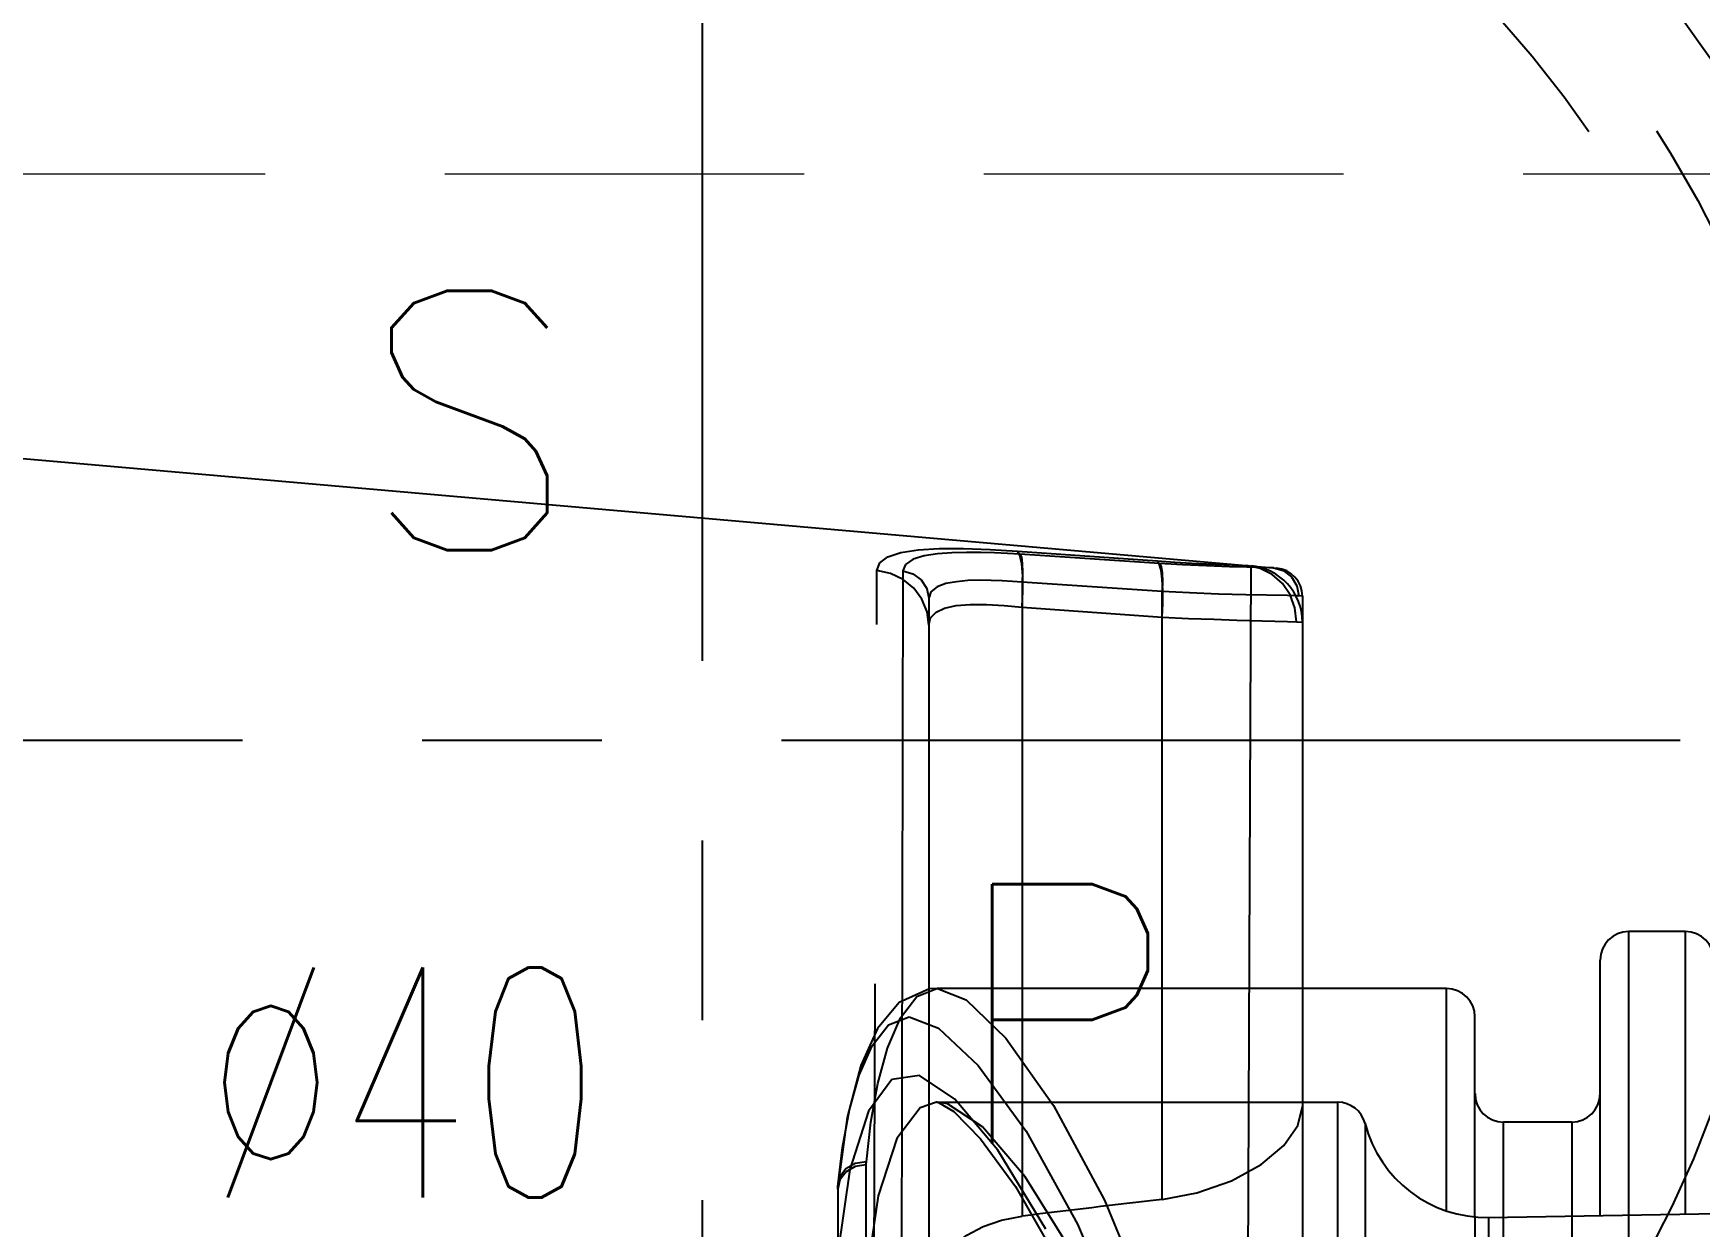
# Model space of a CAD drawing. Header units: inches. Extents: x 179987 to 181505, y -56815 to -55741.
# Drawn here: x 180733.79 to 180763.23, y -55933.8 to -55912.71 of the extents above; entities that cross this region are included whole.
import ezdxf

# ---------------------------------------------------------------- set-up
doc = ezdxf.new("R2010")
doc.units = ezdxf.units.IN
doc.header["$LTSCALE"] = 2
doc.header["$MEASUREMENT"] = 0
doc.linetypes.add('CENTER', pattern=[50.8, 31.75, -6.35, 6.35, -6.35])
doc.linetypes.add('HIDDEN', pattern=[9.525, 6.35, -3.175])
doc.layers.get('0').update_dxf_attribs({"linetype": 'CONTINUOUS'})
for name, color, linetype in [('CAV-COR', 1, 'CONTINUOUS'), ('DEFAULT_2', 8, 'HIDDEN'), ('SILDE', 6, 'CONTINUOUS'), ('SP', 3, 'CONTINUOUS')]:
    doc.layers.add(name, color=color, linetype=linetype)
doc.layers.add('dim', color=3, linetype='CONTINUOUS', lineweight=15)
doc.layers.add('WR', color=122, linetype='HIDDEN', lineweight=18)
doc.styles.get("Standard").update_dxf_attribs({"font": 'txt.shx', "width": 0.67})

# ---------------------------------------------------------------- blocks, each defined once
blk = doc.blocks.new('20151030.171830')
at = {"color": 8, "linetype": 'HIDDEN'}
blk.add_circle((0, 0), 21.5, dxfattribs=at)
at = {"layer": 'SP', "linetype": 'CENTER', "ltscale": 0.25}
for p, q in [((0, -24), (0, 24)), ((-24, 0), (24, 0))]:
    blk.add_line(p, q, dxfattribs=at)
at = {"layer": 'SP', "linetype": 'HIDDEN'}
for radius in [20, 19]:
    blk.add_circle((0, 0), radius, dxfattribs=at)
at = {"layer": 'dim', "insert": (-5.289, -6.05), "char_height": 4.0633, "attachment_point": 5}
blk.add_mtext('Ø40', dxfattribs=at)
at = {"layer": 'SP'}
for s, p in [('S', (-6.081, 3.359)), ('P', (4.334, -7.124))]:
    blk.add_text(s, height=4.582, dxfattribs=at).set_placement(p)

msp = doc.modelspace()

# ---------------------------------------------------------------- linework, layer by layer
at = {"layer": 'CAV-COR', "linetype": 'ByBlock'}
for p, q in [((180761.972, -55928.582), (180761.972, -55933.59)), ((180762.977, -55928.582), (180761.972, -55928.582)), ((180762.977, -55933.572), (180762.977, -55928.582)), ((180761.469, -55933.599), (180761.469, -55929.085)), ((180758.756, -55929.587), (180756.21, -55929.587)), ((180758.756, -55933.504), (180758.756, -55929.587)), ((180759.258, -55933.61), (180759.258, -55930.09)), ((180756.21, -55931.597), (180756.832, -55931.597)), ((180756.832, -55931.597), (180756.832, -55972.802)), ((180757.318, -55931.974), (180757.318, -55972.425)), ((180759.761, -55933.628), (180759.761, -55931.949)), ((180760.967, -55931.949), (180759.761, -55931.949)), ((180760.967, -55931.949), (180760.967, -55933.607)), ((180759.498, -55933.633), (180770.112, -55933.448)), ((180759.498, -55933.633), (180759.498, -55970.766))]:
    msp.add_line(p, q, dxfattribs=at)
for centre, radius, start, end in [((180761.972, -55929.085), 0.502, 90, 180), ((180762.977, -55929.085), 0.502, 0, 90), ((180758.756, -55930.09), 0.502, 0, 90), ((180759.761, -55931.446), 0.502, 180, 270), ((180760.967, -55931.446), 0.502, 270, 0), ((180756.832, -55932.1), 0.502, 14.454, 90), ((180759.459, -55931.422), 2.211, 194.457, 271)]:
    msp.add_arc(centre, radius, start, end, dxfattribs=at)
at = {"layer": 'DEFAULT_2', "color": 8, "linetype": 'HIDDEN'}
for p, q in [((180751.175, -55921.859), (180753.644, -55922.034)), ((180753.687, -55922.079), (180751.219, -55921.913)), ((180755.536, -55922.147), (180754.922, -55922.135)), ((180755.699, -55922.155), (180755.536, -55922.147)), ((180748.61, -55942.205), (180748.694, -55922.205)), ((180749.152, -55922.211), (180749.11, -55942.205)), ((180751.262, -55922.407), (180751.262, -55933.609)), ((180753.731, -55922.575), (180751.262, -55922.407)), ((180755.699, -55922.155), (180755.873, -55922.204)), ((180749.61, -55922.693), (180749.61, -55942.205)), ((180753.731, -55933.315), (180753.731, -55922.575)), ((180751.262, -55922.85), (180753.731, -55923.027)), ((180756.108, -55923.11), (180756.21, -55923.116)), ((180749.753, -55929.587), (180749.763, -55929.587)), ((180756.21, -55929.587), (180749.755, -55929.587)), ((180749.755, -55931.597), (180749.746, -55931.597)), ((180749.767, -55931.597), (180756.21, -55931.597)), ((180748.505, -55937.261), (180748.505, -55932.702)), ((180748.04, -55932.97), (180748.002, -55933.136)), ((180748.007, -55933.04), (180748.005, -55933.087)), ((180748.007, -55933.04), (180748.007, -55933.04)), ((180748.005, -55933.087), (180748.002, -55941.054)), ((180758.756, -55970.895), (180758.756, -55933.504)), ((180759.258, -55933.61), (180759.258, -55970.789)), ((180759.761, -55945.165), (180759.761, -55933.628)), ((180760.967, -55933.607), (180760.967, -55945.165)), ((180761.469, -55970.801), (180761.469, -55933.599)), ((180761.972, -55933.59), (180761.972, -55970.81)), ((180762.977, -55970.827), (180762.977, -55933.572))]:
    msp.add_line(p, q, dxfattribs=at)
for points in [[(180748.694, -55922.205), (180748.745, -55922.066), (180748.888, -55921.961), (180749.116, -55921.886), (180749.421, -55921.839), (180749.796, -55921.816), (180750.226, -55921.815), (180750.692, -55921.83), (180751.175, -55921.859)], [(180751.219, -55921.913), (180751.002, -55921.9), (180750.772, -55921.89), (180750.529, -55921.883), (180750.276, -55921.882), (180750.018, -55921.889), (180749.764, -55921.909), (180749.53, -55921.945), (180749.333, -55922.005), (180749.2, -55922.094), (180749.152, -55922.211)], [(180751.262, -55922.85), (180751.274, -55922.563), (180751.271, -55922.301), (180751.252, -55922.084), (180751.219, -55921.933), (180751.175, -55921.859)], [(180751.219, -55921.913), (180751.245, -55921.968), (180751.262, -55922.079), (180751.268, -55922.232), (180751.262, -55922.407)], [(180753.731, -55923.027), (180753.743, -55922.784), (180753.744, -55922.555), (180753.733, -55922.355), (180753.712, -55922.195), (180753.682, -55922.086), (180753.644, -55922.034)], [(180753.644, -55922.034), (180753.956, -55922.055), (180754.252, -55922.071), (180754.523, -55922.084), (180754.963, -55922.1)], [(180753.687, -55922.079), (180753.714, -55922.132), (180753.731, -55922.243), (180753.737, -55922.397), (180753.731, -55922.575)], [(180754.922, -55922.135), (180754.516, -55922.123), (180754.092, -55922.104), (180753.687, -55922.079)], [(180754.963, -55922.1), (180755.12, -55922.107), (180755.229, -55922.114)], [(180756.108, -55923.11), (180756.079, -55922.865), (180755.994, -55922.635), (180755.857, -55922.434), (180755.676, -55922.274), (180755.462, -55922.165), (180755.229, -55922.114)], [(180749.61, -55923.168), (180749.579, -55922.931), (180749.489, -55922.709), (180749.346, -55922.514), (180749.157, -55922.36), (180748.936, -55922.254), (180748.694, -55922.205)], [(180749.152, -55922.211), (180749.33, -55922.259), (180749.478, -55922.366), (180749.575, -55922.518), (180749.61, -55922.693)], [(180751.262, -55922.407), (180751.089, -55922.395), (180750.905, -55922.384), (180750.711, -55922.377), (180750.508, -55922.375), (180750.302, -55922.381), (180750.099, -55922.4), (180749.912, -55922.435), (180749.755, -55922.493), (180749.648, -55922.579), (180749.61, -55922.693)], [(180755.212, -55922.632), (180754.725, -55922.619), (180754.216, -55922.6), (180753.731, -55922.575)], [(180756.094, -55922.651), (180755.949, -55922.645), (180755.212, -55922.632)], [(180749.61, -55923.168), (180749.643, -55923.037), (180749.739, -55922.937), (180749.89, -55922.867), (180750.093, -55922.823), (180750.342, -55922.803), (180750.629, -55922.804), (180750.94, -55922.821), (180751.262, -55922.85)], [(180753.731, -55923.027), (180754.2, -55923.048), (180754.644, -55923.065), (180755.05, -55923.078)], [(180755.05, -55923.078), (180755.944, -55923.103), (180756.108, -55923.11)], [(180749.763, -55929.587), (180749.623, -55929.596), (180749.085, -55929.836), (180748.706, -55930.293), (180748.408, -55930.949), (180748.169, -55931.869), (180748.007, -55933.04)], [(180748.507, -55932.653), (180748.589, -55931.948), (180748.711, -55931.267), (180748.881, -55930.641), (180749.108, -55930.109), (180749.397, -55929.732), (180749.753, -55929.587)], [(180749.763, -55929.587), (180750.272, -55929.789), (180750.973, -55930.463), (180751.812, -55931.654), (180752.715, -55933.33), (180753.587, -55935.432), (180754.35, -55937.881), (180754.982, -55940.626), (180755.476, -55943.61), (180755.819, -55946.716), (180756, -55949.678), (180756.048, -55952.2)], [(180748.005, -55933.087), (180748.088, -55932.398), (180748.21, -55931.733), (180748.382, -55931.12), (180748.61, -55930.6), (180748.899, -55930.231), (180749.266, -55930.09), (180749.779, -55930.287), (180750.485, -55930.946), (180751.329, -55932.11), (180752.236, -55933.749), (180753.11, -55935.805), (180753.873, -55938.199), (180754.506, -55940.883), (180755.001, -55943.801), (180755.344, -55946.838), (180755.525, -55949.734), (180755.573, -55952.2)], [(180751.678, -55933.839), (180750.828, -55932.447), (180750.069, -55931.541), (180749.445, -55931.126), (180748.959, -55931.195), (180748.547, -55931.754), (180748.218, -55932.787), (180748.005, -55934.259)], [(180749.746, -55931.597), (180749.455, -55931.695), (180749.047, -55932.24), (180748.718, -55933.249), (180748.507, -55934.687)], [(180749.746, -55931.597), (180749.782, -55931.603), (180750.05, -55931.763), (180750.526, -55932.242), (180751.139, -55933.088), (180751.838, -55934.308)], [(180749.755, -55972.802), (180749.942, -55972.772), (180750.559, -55972.366), (180751.314, -55971.482), (180752.16, -55970.123), (180753.02, -55968.334), (180753.807, -55966.188), (180754.473, -55963.745), (180755.004, -55961.05), (180755.389, -55958.18), (180755.622, -55955.213), (180755.7, -55952.2), (180755.622, -55949.186), (180755.389, -55946.219), (180755.004, -55943.35), (180754.473, -55940.655), (180753.807, -55938.211), (180753.02, -55936.065), (180752.16, -55934.276), (180751.314, -55932.917), (180750.559, -55932.033), (180749.942, -55931.628), (180749.755, -55931.597)], [(180753.731, -55933.315), (180754.346, -55933.199), (180754.959, -55932.984), (180755.481, -55932.696), (180755.879, -55932.362), (180756.128, -55932.007), (180756.21, -55931.672)], [(180748.507, -55932.653), (180748.312, -55932.682), (180748.147, -55932.776), (180748.039, -55932.918), (180748.007, -55933.04)], [(180748.505, -55932.702), (180748.312, -55932.735), (180748.149, -55932.829), (180748.04, -55932.97)], [(180748.505, -55932.702), (180748.505, -55932.678), (180748.507, -55932.653)], [(180748.007, -55933.04), (180748.003, -55933.086), (180748.002, -55933.136)], [(180748.002, -55933.136), (180748.003, -55933.111), (180748.005, -55933.087)], [(180749.61, -55935.14), (180749.639, -55934.85), (180749.723, -55934.584), (180749.86, -55934.343), (180750.047, -55934.129), (180750.284, -55933.945), (180750.568, -55933.793), (180750.896, -55933.679), (180751.262, -55933.609)]]:
    msp.add_lwpolyline(points, dxfattribs=at)
msp.add_ellipse((180824.265, -55952.2), major_axis=(128.242, 0), ratio=0.176327, start_param=2.153174, end_param=2.176399, dxfattribs=at)
at = {"layer": 'SILDE', "linetype": 'ByBlock'}
for p, q in [((180715.348, -55918.625), (180755.753, -55922.16)), ((180755.297, -55922.12), (180755.21, -55942.189)), ((180755.873, -55922.204), (180756.017, -55922.315)), ((180756.017, -55922.315), (180756.112, -55922.472)), ((180756.145, -55922.653), (180756.094, -55922.651)), ((180756.112, -55922.472), (180756.145, -55922.653)), ((180756.21, -55922.658), (180756.145, -55922.653)), ((180756.21, -55922.658), (180756.21, -55981.742))]:
    msp.add_line(p, q, dxfattribs=at)
for centre, radius, start in [((180755.21, -55923.116), 1, 0.0001), ((180755.71, -55922.658), 0.5, 0)]:
    msp.add_arc(centre, radius, start, 85, dxfattribs=at)
at = {"layer": 'WR', "linetype": 'HIDDEN', "ltscale": 0.5}
msp.add_line((180823.61, -55915.2), (180731.61, -55915.2), dxfattribs=at)

# ---------------------------------------------------------------- block references
at = {"layer": 'SP', "linetype": 'ByBlock', "ltscale": 0.3}
msp.add_blockref('20151030.171830', (180745.61, -55925.2), dxfattribs=at)

doc.saveas('drawing.dxf')
